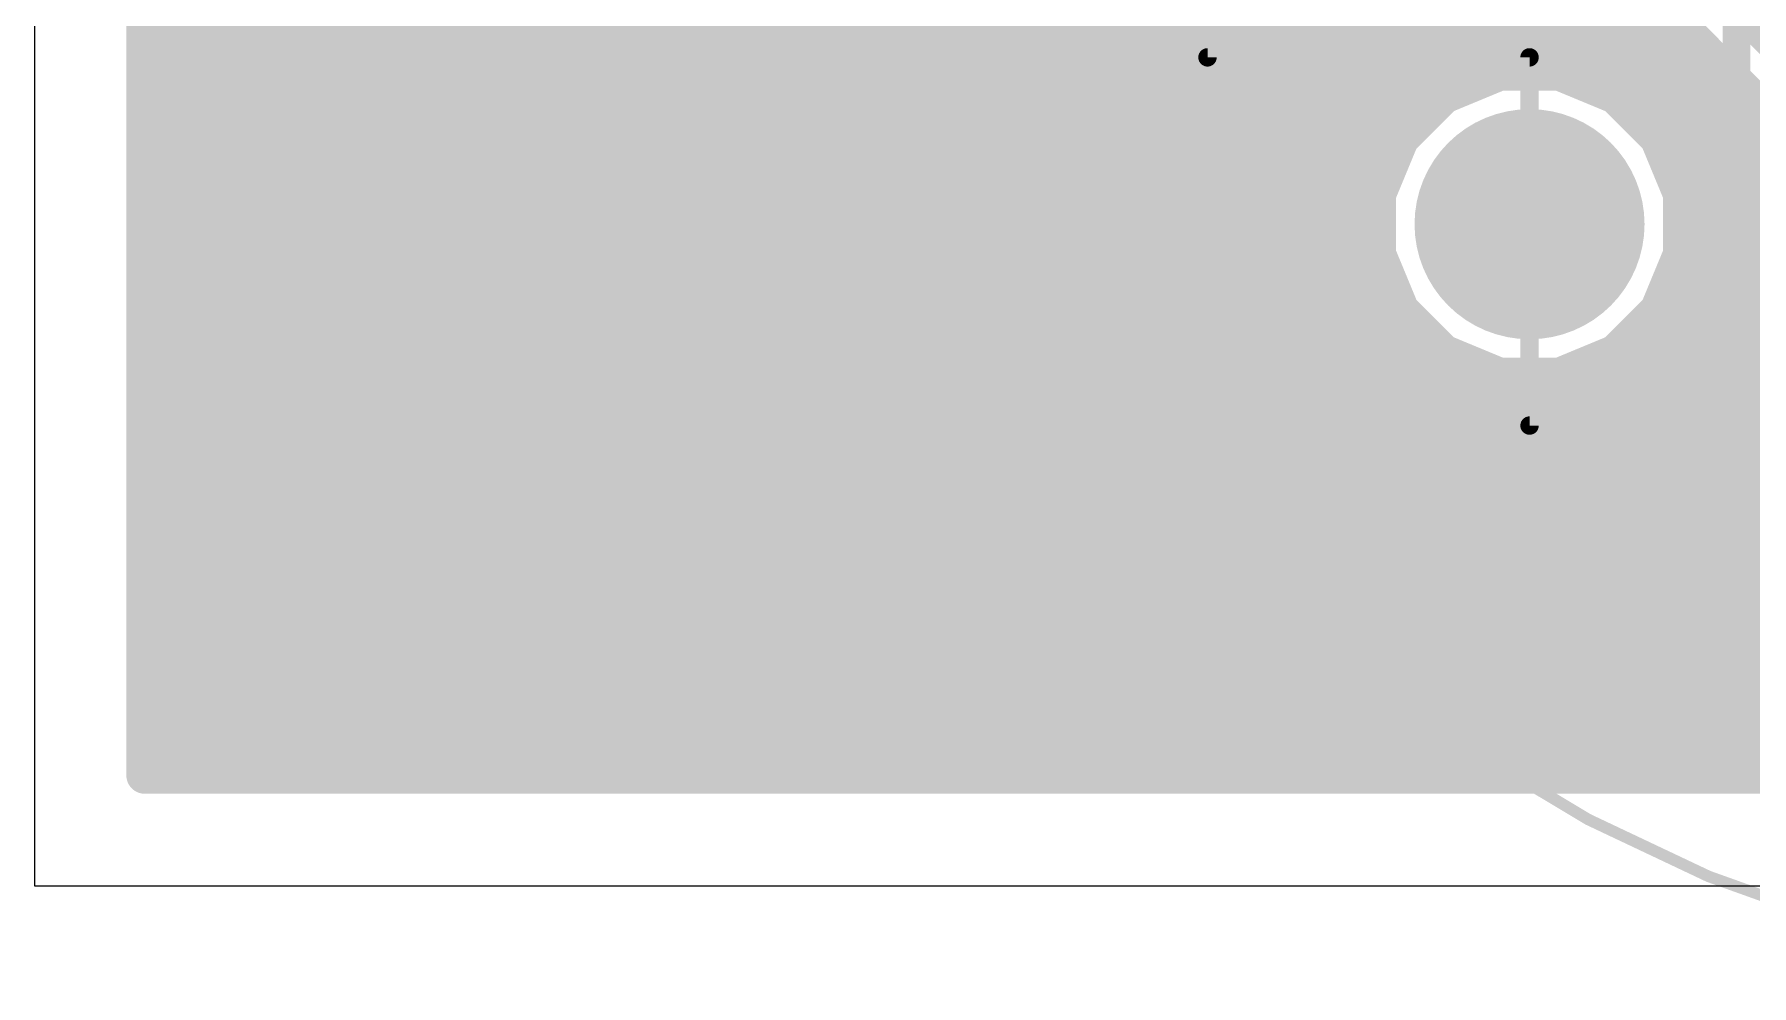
# Model space of a CAD drawing. Extents: x 0 to 39.3, y -1.1 to 59.5.
# Drawn here: x 0 to 18.96, y -1.1 to 9.4 of the extents above; entities that cross this region are included whole.
import ezdxf

# ---------------------------------------------------------------- set-up
doc = ezdxf.new("R2010")
doc.units = 0
for name, color, linetype in [('1', 22, 'CONTINUOUS'), ('16', 175, 'CONTINUOUS'), ('17', 82, 'CONTINUOUS'), ('20', 7, 'CONTINUOUS'), ('21', 253, 'CONTINUOUS'), ('51', 253, 'CONTINUOUS')]:
    doc.layers.add(name, color=color, linetype=linetype)

# ---------------------------------------------------------------- blocks, each defined once
blk = doc.blocks.new('ROUNDP')
at = {"const_width": 0.5}
blk.add_lwpolyline([(0, -0.25, 1), (0, 0.25, 1), (0, -0.25)], format="xyb", dxfattribs=at)

msp = doc.modelspace()

# ---------------------------------------------------------------- linework, layer by layer
at = {"layer": '1'}
for points, const_width in [([(1.2192, 1.2192), (1.2192, 57.5058)], 0.4064), ([(16.002, 12.446), (24.13, 4.318)], 0.3048), ([(15.7705, 11.8872), (23.0729, 4.5849)], 0.4064), ([(1.2192, 9.3472), (18.3105, 9.3472)], 0.4064), ([(1.2192, 8.9408), (16.0846, 8.9408)], 0.4064), ([(16.1765, 8.9789), (15.5604, 8.7237)], 0.4064), ([(16.8435, 8.9789), (16.1765, 8.9789)], 0.4064), ([(17.4596, 8.7237), (16.8435, 8.9789)], 0.4064), ([(16.9354, 8.9408), (18.7169, 8.9408)], 0.4064), ([(15.5604, 8.7237), (15.0888, 8.2521)], 0.4064), ([(17.9312, 8.2521), (17.4596, 8.7237)], 0.4064), ([(1.2192, 8.5344), (15.3711, 8.5344)], 0.4064), ([(17.6489, 8.5344), (19.1233, 8.5344)], 0.4064), ([(15.0888, 8.2521), (14.8336, 7.636)], 0.4064), ([(18.1864, 7.636), (17.9312, 8.2521)], 0.4064), ([(1.2192, 8.128), (15.0374, 8.128)], 0.4064), ([(17.9826, 8.128), (19.5297, 8.128)], 0.4064), ([(1.2192, 7.7216), (14.8691, 7.7216)], 0.4064), ([(14.8336, 7.636), (14.8336, 6.969)], 0.4064), ([(18.1509, 7.7216), (19.9361, 7.7216)], 0.4064), ([(18.1864, 6.969), (18.1864, 7.636)], 0.4064), ([(1.2192, 7.3152), (14.8336, 7.3152)], 0.4064), ([(18.1864, 7.3152), (20.3425, 7.3152)], 0.4064), ([(1.2192, 6.9088), (14.8586, 6.9088)], 0.4064), ([(14.8336, 6.969), (15.0888, 6.3529)], 0.4064), ([(17.9312, 6.3529), (18.1864, 6.969)], 0.4064), ([(18.1614, 6.9088), (20.7489, 6.9088)], 0.4064), ([(1.2192, 6.5024), (15.0269, 6.5024)], 0.4064), ([(17.9931, 6.5024), (21.1553, 6.5024)], 0.4064), ([(15.0888, 6.3529), (15.5604, 5.8813)], 0.4064), ([(17.4596, 5.8813), (17.9312, 6.3529)], 0.4064), ([(1.2192, 6.096), (15.3457, 6.096)], 0.4064), ([(17.6743, 6.096), (21.5617, 6.096)], 0.4064), ([(15.5604, 5.8813), (16.1765, 5.6261)], 0.4064), ([(16.8435, 5.6261), (17.4596, 5.8813)], 0.4064), ([(1.2192, 5.6896), (16.0232, 5.6896)], 0.4064), ([(16.9968, 5.6896), (21.9681, 5.6896)], 0.4064), ([(16.1765, 5.6261), (16.8435, 5.6261)], 0.4064), ([(1.2192, 5.2832), (22.3745, 5.2832)], 0.4064), ([(1.2192, 4.8768), (20.8248, 4.8768)], 0.4064), ([(1.2192, 4.4704), (20.4614, 4.4704)], 0.4064), ([(1.2192, 4.064), (20.2946, 4.064)], 0.4064), ([(1.2192, 3.6576), (20.2946, 3.6576)], 0.4064), ([(1.2192, 3.2512), (20.4193, 3.2512)], 0.4064), ([(1.2192, 2.8448), (20.7232, 2.8448)], 0.4064), ([(1.2192, 2.4384), (34.3208, 2.4384)], 0.4064), ([(1.2192, 2.032), (34.3208, 2.032)], 0.4064), ([(1.2192, 1.6256), (34.3208, 1.6256)], 0.4064), ([(34.3208, 1.2192), (1.2192, 1.2192)], 0.4064), ([(1.2192, 1.2192), (34.3208, 1.2192)], 0.4064)]:
    msp.add_lwpolyline(points, dxfattribs=dict(at, const_width=const_width))
at = {"layer": '1', "const_width": 0.2032}
for points in [[(1.2192, 9.4488, 1), (1.2192, 9.2456)], [(18.3105, 9.2456, 1), (18.3105, 9.4488)], [(1.2192, 9.0424, 1), (1.2192, 8.8392)], [(16.1765, 9.0805, 1), (16.1765, 8.8773)], [(16.0846, 8.8392, 1), (16.0846, 9.0424)], [(16.2154, 8.885, 1), (16.1377, 9.0728)], [(16.8823, 9.0728, 1), (16.8046, 8.885)], [(16.9354, 9.0424, 1), (16.9354, 8.8392)], [(16.8435, 8.8773, 1), (16.8435, 9.0805)], [(18.7169, 8.8392, 1), (18.7169, 9.0424)], [(15.5215, 8.8175, 1), (15.5993, 8.6298)], [(15.6322, 8.6518, 1), (15.4886, 8.7955)], [(17.5314, 8.7955, 1), (17.3878, 8.6518)], [(17.4207, 8.6298, 1), (17.4985, 8.8175)], [(1.2192, 8.636, 1), (1.2192, 8.4328)], [(15.3711, 8.4328, 1), (15.3711, 8.636)], [(17.6489, 8.636, 1), (17.6489, 8.4328)], [(15.017, 8.3239, 1), (15.1607, 8.1803)], [(15.1827, 8.2132, 1), (14.9949, 8.291)], [(18.025, 8.291, 1), (17.8373, 8.2132)], [(17.8593, 8.1803, 1), (18.003, 8.3239)], [(1.2192, 8.2296, 1), (1.2192, 8.0264)], [(15.0374, 8.0264, 1), (15.0374, 8.2296)], [(17.9826, 8.2296, 1), (17.9826, 8.0264)], [(1.2192, 7.8232, 1), (1.2192, 7.62)], [(14.9352, 7.636, 1), (14.732, 7.636)], [(14.7397, 7.6748, 1), (14.9275, 7.5971)], [(14.8691, 7.62, 1), (14.8691, 7.8232)], [(18.1509, 7.8232, 1), (18.1509, 7.62)], [(18.288, 7.636, 1), (18.0848, 7.636)], [(18.0925, 7.5971, 1), (18.2803, 7.6748)], [(1.2192, 7.4168, 1), (1.2192, 7.2136)], [(14.8336, 7.2136, 1), (14.8336, 7.4168)], [(18.1864, 7.4168, 1), (18.1864, 7.2136)], [(1.2192, 7.0104, 1), (1.2192, 6.8072)], [(14.9275, 7.0079, 1), (14.7397, 6.9302)], [(14.732, 6.969, 1), (14.9352, 6.969)], [(14.8586, 6.8072, 1), (14.8586, 7.0104)], [(18.1614, 7.0104, 1), (18.1614, 6.8072)], [(18.0848, 6.969, 1), (18.288, 6.969)], [(18.2803, 6.9302, 1), (18.0925, 7.0079)], [(1.2192, 6.604, 1), (1.2192, 6.4008)], [(15.0269, 6.4008, 1), (15.0269, 6.604)], [(17.9931, 6.604, 1), (17.9931, 6.4008)], [(15.1607, 6.4247, 1), (15.017, 6.2811)], [(14.9949, 6.314, 1), (15.1827, 6.3918)], [(17.8373, 6.3918, 1), (18.025, 6.314)], [(18.003, 6.2811, 1), (17.8593, 6.4247)], [(1.2192, 6.1976, 1), (1.2192, 5.9944)], [(15.3457, 5.9944, 1), (15.3457, 6.1976)], [(17.6743, 6.1976, 1), (17.6743, 5.9944)], [(15.5993, 5.9752, 1), (15.5215, 5.7874)], [(17.4985, 5.7874, 1), (17.4207, 5.9752)], [(1.2192, 5.7912, 1), (1.2192, 5.588)], [(15.4886, 5.8095, 1), (15.6322, 5.9532)], [(16.0232, 5.588, 1), (16.0232, 5.7912)], [(16.9968, 5.7912, 1), (16.9968, 5.588)], [(17.3878, 5.9532, 1), (17.5314, 5.8095)], [(16.1765, 5.7277, 1), (16.1765, 5.5245)], [(16.1377, 5.5322, 1), (16.2154, 5.72)], [(16.8046, 5.72, 1), (16.8823, 5.5322)], [(16.8435, 5.5245, 1), (16.8435, 5.7277)], [(1.2192, 5.3848, 1), (1.2192, 5.1816)], [(1.2192, 4.9784, 1), (1.2192, 4.7752)], [(1.2192, 4.572, 1), (1.2192, 4.3688)], [(1.2192, 4.1656, 1), (1.2192, 3.9624)], [(1.2192, 3.7592, 1), (1.2192, 3.556)], [(1.2192, 3.3528, 1), (1.2192, 3.1496)], [(1.2192, 2.9464, 1), (1.2192, 2.7432)], [(1.2192, 2.54, 1), (1.2192, 2.3368)], [(1.2192, 2.1336, 1), (1.2192, 1.9304)], [(1.2192, 1.7272, 1), (1.2192, 1.524)], [(1.2192, 1.3208, 1), (1.2192, 1.1176)], [(1.2192, 1.3208, 1), (1.2192, 1.1176)], [(1.1176, 1.2192, 1), (1.3208, 1.2192)]]:
    msp.add_lwpolyline(points, format="xyb", dxfattribs=at)
at = {"layer": '16'}
for points, const_width in [([(1.2192, 1.2192), (1.2192, 57.5058)], 0.4064), ([(18.796, 12.192), (18.796, 6.604)], 0.3048), ([(18.2372, 11.9605), (18.2372, 6.3725)], 0.4064), ([(1.2192, 9.3472), (18.2372, 9.3472)], 0.4064), ([(1.2192, 8.9408), (16.0846, 8.9408)], 0.4064), ([(16.1765, 8.9789), (15.5604, 8.7237)], 0.4064), ([(16.8435, 8.9789), (16.1765, 8.9789)], 0.4064), ([(17.4596, 8.7237), (16.8435, 8.9789)], 0.4064), ([(16.9354, 8.9408), (18.2372, 8.9408)], 0.4064), ([(15.5604, 8.7237), (15.0888, 8.2521)], 0.4064), ([(17.9312, 8.2521), (17.4596, 8.7237)], 0.4064), ([(1.2192, 8.5344), (15.3711, 8.5344)], 0.4064), ([(17.6489, 8.5344), (18.2372, 8.5344)], 0.4064), ([(15.0888, 8.2521), (14.8336, 7.636)], 0.4064), ([(18.1864, 7.636), (17.9312, 8.2521)], 0.4064), ([(1.2192, 8.128), (15.0374, 8.128)], 0.4064), ([(17.9826, 8.128), (18.2372, 8.128)], 0.4064), ([(1.2192, 7.7216), (14.8691, 7.7216)], 0.4064), ([(14.8336, 7.636), (14.8336, 6.969)], 0.4064), ([(18.1509, 7.7216), (18.2372, 7.7216)], 0.4064), ([(18.1864, 6.969), (18.1864, 7.636)], 0.4064), ([(1.2192, 7.3152), (14.8336, 7.3152)], 0.4064), ([(18.1864, 7.3152), (18.2372, 7.3152)], 0.4064), ([(1.2192, 6.9088), (14.8586, 6.9088)], 0.4064), ([(14.8336, 6.969), (15.0888, 6.3529)], 0.4064), ([(17.9312, 6.3529), (18.1864, 6.969)], 0.4064), ([(18.1614, 6.9088), (18.2372, 6.9088)], 0.4064), ([(1.2192, 6.5024), (15.0269, 6.5024)], 0.4064), ([(17.9931, 6.5024), (18.2372, 6.5024)], 0.4064), ([(18.796, 6.604), (21.59, 3.81)], 0.3048), ([(15.0888, 6.3529), (15.5604, 5.8813)], 0.4064), ([(17.4596, 5.8813), (17.9312, 6.3529)], 0.4064), ([(18.2372, 6.3725), (18.5645, 6.0452)], 0.4064), ([(1.2192, 6.096), (15.3457, 6.096)], 0.4064), ([(17.6743, 6.096), (18.5137, 6.096)], 0.4064), ([(15.5604, 5.8813), (16.1765, 5.6261)], 0.4064), ([(16.8435, 5.6261), (17.4596, 5.8813)], 0.4064), ([(18.5645, 6.0452), (20.3671, 4.2427)], 0.4064), ([(1.2192, 5.6896), (16.0232, 5.6896)], 0.4064), ([(16.9968, 5.6896), (18.9201, 5.6896)], 0.4064), ([(16.1765, 5.6261), (16.8435, 5.6261)], 0.4064), ([(1.2192, 5.2832), (19.3265, 5.2832)], 0.4064), ([(1.2192, 4.8768), (19.7329, 4.8768)], 0.4064), ([(1.2192, 4.4704), (20.1393, 4.4704)], 0.4064), ([(1.2192, 4.064), (20.2946, 4.064)], 0.4064), ([(1.2192, 3.6576), (20.2946, 3.6576)], 0.4064), ([(1.2192, 3.2512), (20.4193, 3.2512)], 0.4064), ([(1.2192, 2.8448), (20.7232, 2.8448)], 0.4064), ([(1.2192, 2.4384), (34.3208, 2.4384)], 0.4064), ([(1.2192, 2.032), (34.3208, 2.032)], 0.4064), ([(1.2192, 1.6256), (34.3208, 1.6256)], 0.4064), ([(34.3208, 1.2192), (1.2192, 1.2192)], 0.4064), ([(1.2192, 1.2192), (34.3208, 1.2192)], 0.4064)]:
    msp.add_lwpolyline(points, dxfattribs=dict(at, const_width=const_width))
for points, const_width in [([(1.2192, 9.4488, 1), (1.2192, 9.2456)], 0.2032), ([(18.2372, 9.2456, 1), (18.2372, 9.4488)], 0.2032), ([(1.2192, 9.0424, 1), (1.2192, 8.8392)], 0.2032), ([(16.1765, 9.0805, 1), (16.1765, 8.8773)], 0.2032), ([(16.0846, 8.8392, 1), (16.0846, 9.0424)], 0.2032), ([(16.2154, 8.885, 1), (16.1377, 9.0728)], 0.2032), ([(16.8823, 9.0728, 1), (16.8046, 8.885)], 0.2032), ([(16.9354, 9.0424, 1), (16.9354, 8.8392)], 0.2032), ([(16.8435, 8.8773, 1), (16.8435, 9.0805)], 0.2032), ([(18.2372, 8.8392, 1), (18.2372, 9.0424)], 0.2032), ([(15.5215, 8.8175, 1), (15.5993, 8.6298)], 0.2032), ([(15.6322, 8.6518, 1), (15.4886, 8.7955)], 0.2032), ([(17.5314, 8.7955, 1), (17.3878, 8.6518)], 0.2032), ([(17.4207, 8.6298, 1), (17.4985, 8.8175)], 0.2032), ([(1.2192, 8.636, 1), (1.2192, 8.4328)], 0.2032), ([(15.3711, 8.4328, 1), (15.3711, 8.636)], 0.2032), ([(17.6489, 8.636, 1), (17.6489, 8.4328)], 0.2032), ([(18.2372, 8.4328, 1), (18.2372, 8.636)], 0.2032), ([(15.017, 8.3239, 1), (15.1607, 8.1803)], 0.2032), ([(15.1827, 8.2132, 1), (14.9949, 8.291)], 0.2032), ([(18.025, 8.291, 1), (17.8373, 8.2132)], 0.2032), ([(17.8593, 8.1803, 1), (18.003, 8.3239)], 0.2032), ([(1.2192, 8.2296, 1), (1.2192, 8.0264)], 0.2032), ([(15.0374, 8.0264, 1), (15.0374, 8.2296)], 0.2032), ([(17.9826, 8.2296, 1), (17.9826, 8.0264)], 0.2032), ([(18.2372, 8.0264, 1), (18.2372, 8.2296)], 0.2032), ([(1.2192, 7.8232, 1), (1.2192, 7.62)], 0.2032), ([(14.9352, 7.636, 1), (14.732, 7.636)], 0.2032), ([(14.7397, 7.6748, 1), (14.9275, 7.5971)], 0.2032), ([(14.8691, 7.62, 1), (14.8691, 7.8232)], 0.2032), ([(18.1509, 7.8232, 1), (18.1509, 7.62)], 0.2032), ([(18.288, 7.636, 1), (18.0848, 7.636)], 0.2032), ([(18.0925, 7.5971, 1), (18.2803, 7.6748)], 0.2032), ([(18.2372, 7.62, 1), (18.2372, 7.8232)], 0.2032), ([(1.2192, 7.4168, 1), (1.2192, 7.2136)], 0.2032), ([(14.8336, 7.2136, 1), (14.8336, 7.4168)], 0.2032), ([(18.1864, 7.4168, 1), (18.1864, 7.2136)], 0.2032), ([(18.2372, 7.2136, 1), (18.2372, 7.4168)], 0.2032), ([(1.2192, 7.0104, 1), (1.2192, 6.8072)], 0.2032), ([(14.9275, 7.0079, 1), (14.7397, 6.9302)], 0.2032), ([(14.732, 6.969, 1), (14.9352, 6.969)], 0.2032), ([(14.8586, 6.8072, 1), (14.8586, 7.0104)], 0.2032), ([(18.1614, 7.0104, 1), (18.1614, 6.8072)], 0.2032), ([(18.0848, 6.969, 1), (18.288, 6.969)], 0.2032), ([(18.2803, 6.9302, 1), (18.0925, 7.0079)], 0.2032), ([(18.2372, 6.8072, 1), (18.2372, 7.0104)], 0.2032), ([(1.2192, 6.604, 1), (1.2192, 6.4008)], 0.2032), ([(15.0269, 6.4008, 1), (15.0269, 6.604)], 0.2032), ([(17.9931, 6.604, 1), (17.9931, 6.4008)], 0.2032), ([(18.2372, 6.4008, 1), (18.2372, 6.604)], 0.2032), ([(18.8499, 6.6579, 1), (18.7421, 6.5501)], 0.1524), ([(18.7198, 6.604, 1), (18.8722, 6.604)], 0.1524), ([(15.1607, 6.4247, 1), (15.017, 6.2811)], 0.2032), ([(14.9949, 6.314, 1), (15.1827, 6.3918)], 0.2032), ([(17.8373, 6.3918, 1), (18.025, 6.314)], 0.2032), ([(18.003, 6.2811, 1), (17.8593, 6.4247)], 0.2032), ([(18.309, 6.4444, 1), (18.1654, 6.3007)], 0.2032), ([(18.1356, 6.3725, 1), (18.3388, 6.3725)], 0.2032), ([(1.2192, 6.1976, 1), (1.2192, 5.9944)], 0.2032), ([(15.3457, 5.9944, 1), (15.3457, 6.1976)], 0.2032), ([(17.6743, 6.1976, 1), (17.6743, 5.9944)], 0.2032), ([(18.5137, 5.9944, 1), (18.5137, 6.1976)], 0.2032), ([(15.5993, 5.9752, 1), (15.5215, 5.7874)], 0.2032), ([(17.4985, 5.7874, 1), (17.4207, 5.9752)], 0.2032), ([(18.6364, 6.117, 1), (18.4927, 5.9734)], 0.2032), ([(18.4927, 5.9734, 1), (18.6364, 6.117)], 0.2032), ([(1.2192, 5.7912, 1), (1.2192, 5.588)], 0.2032), ([(15.4886, 5.8095, 1), (15.6322, 5.9532)], 0.2032), ([(16.0232, 5.588, 1), (16.0232, 5.7912)], 0.2032), ([(16.9968, 5.7912, 1), (16.9968, 5.588)], 0.2032), ([(17.3878, 5.9532, 1), (17.5314, 5.8095)], 0.2032), ([(18.9201, 5.588, 1), (18.9201, 5.7912)], 0.2032), ([(16.1765, 5.7277, 1), (16.1765, 5.5245)], 0.2032), ([(16.1377, 5.5322, 1), (16.2154, 5.72)], 0.2032), ([(16.8046, 5.72, 1), (16.8823, 5.5322)], 0.2032), ([(16.8435, 5.5245, 1), (16.8435, 5.7277)], 0.2032), ([(1.2192, 5.3848, 1), (1.2192, 5.1816)], 0.2032), ([(1.2192, 4.9784, 1), (1.2192, 4.7752)], 0.2032), ([(1.2192, 4.572, 1), (1.2192, 4.3688)], 0.2032), ([(1.2192, 4.1656, 1), (1.2192, 3.9624)], 0.2032), ([(1.2192, 3.7592, 1), (1.2192, 3.556)], 0.2032), ([(1.2192, 3.3528, 1), (1.2192, 3.1496)], 0.2032), ([(1.2192, 2.9464, 1), (1.2192, 2.7432)], 0.2032), ([(1.2192, 2.54, 1), (1.2192, 2.3368)], 0.2032), ([(1.2192, 2.1336, 1), (1.2192, 1.9304)], 0.2032), ([(1.2192, 1.7272, 1), (1.2192, 1.524)], 0.2032), ([(1.2192, 1.3208, 1), (1.2192, 1.1176)], 0.2032), ([(1.2192, 1.3208, 1), (1.2192, 1.1176)], 0.2032), ([(1.1176, 1.2192, 1), (1.3208, 1.2192)], 0.2032)]:
    msp.add_lwpolyline(points, format="xyb", dxfattribs=dict(at, const_width=const_width))
at = {"layer": '20'}
for p, q in [((0, 58.725), (0, 0)), ((0, 0), (35.54, 0))]:
    msp.add_line(p, q, dxfattribs=at)
at = {"layer": '21', "const_width": 0.2032}
for points in [[(12.954, 18.796), (12.954, 9.144)], [(16.51, 9.144), (12.954, 9.144)], [(16.51, 9.144), (16.51, 5.08)], [(19.304, 5.08), (16.51, 5.08)]]:
    msp.add_lwpolyline(points, dxfattribs=at)
at = {"layer": '21', "const_width": 0.1016}
for points in [[(12.954, 9.1948, 1), (12.954, 9.0932)], [(12.9032, 9.144, 1), (13.0048, 9.144)], [(16.5608, 9.144, 1), (16.4592, 9.144)], [(16.51, 9.0932, 1), (16.51, 9.1948)], [(16.51, 5.1308, 1), (16.51, 5.0292)], [(16.4592, 5.08, 1), (16.5608, 5.08)]]:
    msp.add_lwpolyline(points, format="xyb", dxfattribs=at)
at = {"layer": '51'}
for points, const_width in [([(24.23, -1.0383, 1), (24.23, 28.9783, 1), (24.23, -1.0383)], 0.127), ([(24.13, 1.27, 1), (24.13, 26.67, 1), (24.13, 1.27)], 0.2032)]:
    msp.add_lwpolyline(points, format="xyb", dxfattribs=dict(at, const_width=const_width))

# ---------------------------------------------------------------- block references
at = {"layer": '17', "xscale": 2.54, "yscale": 2.54}
msp.add_blockref('ROUNDP', (16.51, 7.3025), dxfattribs=at)
msp.add_blockref('ROUNDP', (16.51, 7.3025), dxfattribs=at)

doc.saveas('drawing.dxf')
